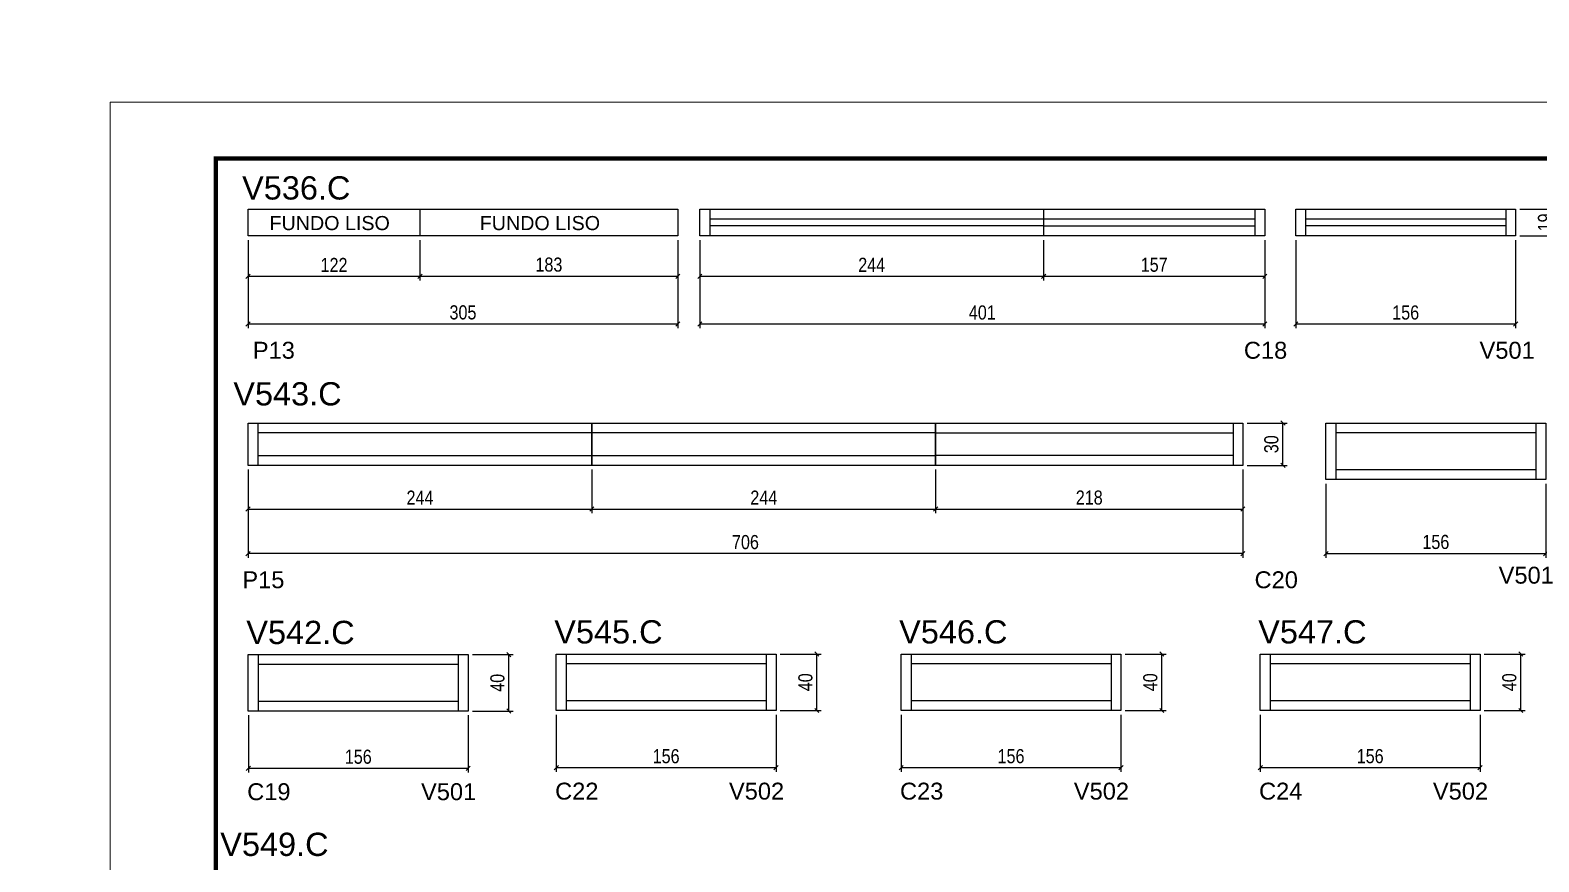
# Model space of a CAD drawing. Extents: x 2216 to 194001, y 226 to 38185.
# Drawn here: x 5343 to 6414, y 1886 to 2476 of the extents above; entities that cross this region are included whole.
import ezdxf

# ---------------------------------------------------------------- set-up
doc = ezdxf.new("R2010")
doc.units = 0
doc.linetypes.add('DASHED', pattern=[0.75, 0.5, -0.25])
doc.layers.add('00 - FELIPE', color=2, linetype='Continuous', plot=False)
for name, color, linetype in [('5', 5, 'Continuous'), ('COTA', 241, 'Continuous'), ('NOMENCLATURA', 7, 'Continuous'), ('Painéis', 200, 'Continuous'), ('SARR_2.2x7', 40, 'Continuous')]:
    doc.layers.add(name, color=color, linetype=linetype)
for name, color, linetype, lineweight in [('Folhas', 255, 'Continuous', 9), ('Romaneio', 3, 'Continuous', 13), ('SARRAFO DE PRESSAO', 251, 'DASHED', 9)]:
    doc.layers.add(name, color=color, linetype=linetype, lineweight=lineweight)
doc.styles.add('ARIAL', font='arial.ttf')
doc.styles.add('COTA TECNICA', font='techl___.ttf', dxfattribs={"height": 10})
doc.styles.add('COTA TECNICA-50', font='techl___.ttf', dxfattribs={"height": 10})
doc.styles.get("Standard").update_dxf_attribs({"font": 'arial.ttf'})
doc.dimstyles.new('COTA PAINEL-50', dxfattribs={"dimtxt": 10, "dimasz": 3, "dimexe": 3, "dimexo": 3, "dimgap": 3, "dimtad": 1, "dimdec": 1, "dimzin": 12, "dimdsep": 46, "dimtxsty": 'COTA TECNICA-50', "dimblk1": 'OBLIQUE', "dimblk2": 'OBLIQUE', "dimsah": 1, "dimcen": 0.9, "dimclrd": 4, "dimclre": 4, "dimclrt": 240, "dimadec": 1, "dimazin": 3, "dimtfac": 1, "dimtdec": 1, "dimtmove": 0, "dimatfit": 3, "dimfxl": 1, "dimtolj": 1, "dimtzin": 12, "dimarcsym": 0})
doc.dimstyles.new('PAINEL', dxfattribs={"dimtxt": 10, "dimasz": 3, "dimexe": 3, "dimexo": 3, "dimgap": 3, "dimtad": 1, "dimdec": 1, "dimzin": 12, "dimdsep": 46, "dimtxsty": 'COTA TECNICA', "dimblk1": 'OBLIQUE', "dimblk2": 'OBLIQUE', "dimsah": 1, "dimcen": 0.9, "dimclrd": 4, "dimclre": 4, "dimclrt": 240, "dimadec": 1, "dimazin": 3, "dimtfac": 1, "dimtdec": 1, "dimtmove": 0, "dimatfit": 3, "dimfxl": 1, "dimtolj": 1, "dimtzin": 12, "dimarcsym": 0})

# ---------------------------------------------------------------- blocks, each defined once
blk = doc.blocks.new('9999999999')
at = {"layer": 'Folhas'}
blk.add_lwpolyline([(98139, 34190.2), (99624, 34190.2), (99624, 35240.2), (98139, 35240.2)], close=True, dxfattribs=at)
at = {"layer": 'Folhas', "color": 30, "const_width": 3}
blk.add_lwpolyline([(98214, 34230.2), (99584, 34230.2), (99584, 35200.2), (98214, 35200.2)], close=True, dxfattribs=at)
blk = doc.blocks.new('_Oblique')
at = {"color": 0, "linetype": 'ByBlock', "lineweight": -2}
blk.add_line((-0.5, -0.5), (0.5, 0.5), dxfattribs=at)
blk = doc.blocks.new('*D219')
at = {"layer": 'Defpoints', "color": 0, "linetype": 'ByBlock', "transparency": 16777216}
for p in [(5497.6, 2329.9), (5802.6, 2329.9), (5497.6, 2267.3)]:
    blk.add_point(p, dxfattribs=at)
at = {"layer": 'Romaneio', "color": 4, "linetype": 'ByBlock', "lineweight": -2, "transparency": 16777216}
for p, q in [((5497.6, 2326.9), (5497.6, 2264.3)), ((5802.6, 2326.9), (5802.6, 2264.3)), ((5802.6, 2267.3), (5497.6, 2267.3))]:
    blk.add_line(p, q, dxfattribs=at)
at = {"layer": 'Romaneio', "color": 4, "linetype": 'ByBlock', "lineweight": -2, "transparency": 16777216, "xscale": 3, "yscale": 3, "zscale": 3}
for p, rotation in [((5497.6, 2267.3), 180.0000000059949), ((5802.6, 2267.3), 5.994884588744753e-09)]:
    blk.add_blockref('_Oblique', p, dxfattribs=dict(at, rotation=rotation))
at = {"layer": 'Romaneio', "color": 240, "linetype": 'ByBlock', "transparency": 16777216, "insert": (5650.1, 2275.5), "char_height": 10, "attachment_point": 5, "rotation": 0, "style": 'COTA TECNICA-50'}
blk.add_mtext('\\A1;305', dxfattribs=at)
blk = doc.blocks.new('*D220')
at = {"layer": 'COTA', "color": 4, "linetype": 'ByBlock', "lineweight": -2, "transparency": 16777216}
for p, q in [((5497.6, 2326.9), (5497.6, 2298.2)), ((5619.6, 2326.9), (5619.6, 2298.2)), ((5497.6, 2301.2), (5619.6, 2301.2))]:
    blk.add_line(p, q, dxfattribs=at)
at = {"layer": 'Defpoints', "color": 0, "linetype": 'ByBlock', "transparency": 16777216}
for p in [(5497.6, 2329.9), (5619.6, 2329.9), (5619.6, 2301.2)]:
    blk.add_point(p, dxfattribs=at)
at = {"layer": 'COTA', "color": 4, "linetype": 'ByBlock', "lineweight": -2, "transparency": 16777216, "xscale": 3, "yscale": 3, "zscale": 3, "rotation": 180}
blk.add_blockref('_Oblique', (5497.6, 2301.2), dxfattribs=at)
at = {"layer": 'COTA', "color": 4, "linetype": 'ByBlock', "lineweight": -2, "transparency": 16777216, "xscale": 3, "yscale": 3, "zscale": 3}
blk.add_blockref('_Oblique', (5619.6, 2301.2), dxfattribs=at)
at = {"layer": 'COTA', "color": 240, "linetype": 'ByBlock', "transparency": 16777216, "insert": (5558.6, 2309.2), "char_height": 10, "attachment_point": 5, "style": 'COTA TECNICA-50'}
blk.add_mtext('\\A1;122', dxfattribs=at)
blk = doc.blocks.new('*D89')
at = {"layer": 'COTA', "color": 4, "linetype": 'ByBlock', "lineweight": -2, "transparency": 16777216}
for p, q in [((5619.6, 2326.9), (5619.6, 2298.2)), ((5802.6, 2326.9), (5802.6, 2298.2)), ((5619.6, 2301.2), (5802.6, 2301.2))]:
    blk.add_line(p, q, dxfattribs=at)
at = {"layer": 'Defpoints', "color": 0, "linetype": 'ByBlock', "transparency": 16777216}
for p in [(5619.6, 2329.9), (5802.6, 2329.9), (5802.6, 2301.2)]:
    blk.add_point(p, dxfattribs=at)
at = {"layer": 'COTA', "color": 4, "linetype": 'ByBlock', "lineweight": -2, "transparency": 16777216, "xscale": 3, "yscale": 3, "zscale": 3, "rotation": 180}
blk.add_blockref('_Oblique', (5619.6, 2301.2), dxfattribs=at)
at = {"layer": 'COTA', "color": 4, "linetype": 'ByBlock', "lineweight": -2, "transparency": 16777216, "xscale": 3, "yscale": 3, "zscale": 3}
blk.add_blockref('_Oblique', (5802.6, 2301.2), dxfattribs=at)
at = {"layer": 'COTA', "color": 240, "linetype": 'ByBlock', "transparency": 16777216, "insert": (5711.1, 2309.4), "char_height": 10, "attachment_point": 5, "style": 'COTA TECNICA-50'}
blk.add_mtext('\\A1;183', dxfattribs=at)
blk = doc.blocks.new('*D221')
at = {"layer": 'Defpoints', "color": 0, "linetype": 'ByBlock', "transparency": 16777216}
for p in [(5818.2, 2329.9), (6219.2, 2329.9), (5818.2, 2267.3)]:
    blk.add_point(p, dxfattribs=at)
at = {"layer": 'Romaneio', "color": 4, "linetype": 'ByBlock', "lineweight": -2, "transparency": 16777216}
for p, q in [((5818.2, 2326.9), (5818.2, 2264.3)), ((6219.2, 2326.9), (6219.2, 2264.3)), ((6219.2, 2267.3), (5818.2, 2267.3))]:
    blk.add_line(p, q, dxfattribs=at)
at = {"layer": 'Romaneio', "color": 4, "linetype": 'ByBlock', "lineweight": -2, "transparency": 16777216, "xscale": 3, "yscale": 3, "zscale": 3}
for p, rotation in [((5818.2, 2267.3), 180.0000000045597), ((6219.2, 2267.3), 4.559712607488109e-09)]:
    blk.add_blockref('_Oblique', p, dxfattribs=dict(at, rotation=rotation))
at = {"layer": 'Romaneio', "color": 240, "linetype": 'ByBlock', "transparency": 16777216, "insert": (6018.7, 2275.4), "char_height": 10, "attachment_point": 5, "rotation": 0, "style": 'COTA TECNICA-50'}
blk.add_mtext('\\A1;401', dxfattribs=at)
blk = doc.blocks.new('*D222')
at = {"layer": 'COTA', "color": 4, "linetype": 'ByBlock', "lineweight": -2, "transparency": 16777216}
for p, q in [((5818.2, 2326.9), (5818.2, 2298.2)), ((6062.2, 2326.9), (6062.2, 2298.2)), ((5818.2, 2301.2), (6062.2, 2301.2))]:
    blk.add_line(p, q, dxfattribs=at)
at = {"layer": 'Defpoints', "color": 0, "linetype": 'ByBlock', "transparency": 16777216}
for p in [(5818.2, 2329.9), (6062.2, 2329.9), (6062.2, 2301.2)]:
    blk.add_point(p, dxfattribs=at)
at = {"layer": 'COTA', "color": 4, "linetype": 'ByBlock', "lineweight": -2, "transparency": 16777216, "xscale": 3, "yscale": 3, "zscale": 3, "rotation": 180}
blk.add_blockref('_Oblique', (5818.2, 2301.2), dxfattribs=at)
at = {"layer": 'COTA', "color": 4, "linetype": 'ByBlock', "lineweight": -2, "transparency": 16777216, "xscale": 3, "yscale": 3, "zscale": 3}
blk.add_blockref('_Oblique', (6062.2, 2301.2), dxfattribs=at)
at = {"layer": 'COTA', "color": 240, "linetype": 'ByBlock', "transparency": 16777216, "insert": (5940.2, 2309.3), "char_height": 10, "attachment_point": 5, "style": 'COTA TECNICA-50'}
blk.add_mtext('\\A1;244', dxfattribs=at)
blk = doc.blocks.new('*D90')
at = {"layer": 'COTA', "color": 4, "linetype": 'ByBlock', "lineweight": -2, "transparency": 16777216}
for p, q in [((6062.2, 2326.9), (6062.2, 2298.2)), ((6219.2, 2326.9), (6219.2, 2298.2)), ((6062.2, 2301.2), (6219.2, 2301.2))]:
    blk.add_line(p, q, dxfattribs=at)
at = {"layer": 'Defpoints', "color": 0, "linetype": 'ByBlock', "transparency": 16777216}
for p in [(6062.2, 2329.9), (6219.2, 2329.9), (6219.2, 2301.2)]:
    blk.add_point(p, dxfattribs=at)
at = {"layer": 'COTA', "color": 4, "linetype": 'ByBlock', "lineweight": -2, "transparency": 16777216, "xscale": 3, "yscale": 3, "zscale": 3, "rotation": 180}
blk.add_blockref('_Oblique', (6062.2, 2301.2), dxfattribs=at)
at = {"layer": 'COTA', "color": 4, "linetype": 'ByBlock', "lineweight": -2, "transparency": 16777216, "xscale": 3, "yscale": 3, "zscale": 3}
blk.add_blockref('_Oblique', (6219.2, 2301.2), dxfattribs=at)
at = {"layer": 'COTA', "color": 240, "linetype": 'ByBlock', "transparency": 16777216, "insert": (6140.7, 2309.3), "char_height": 10, "attachment_point": 5, "style": 'COTA TECNICA-50'}
blk.add_mtext('\\A1;157', dxfattribs=at)
blk = doc.blocks.new('*D91')
at = {"layer": 'COTA', "color": 4, "linetype": 'ByBlock', "lineweight": -2, "transparency": 16777216}
for p, q in [((6400.2, 2348.9), (6429.2, 2348.9)), ((6426.2, 2329.9), (6426.2, 2348.9)), ((6400.2, 2329.9), (6429.2, 2329.9))]:
    blk.add_line(p, q, dxfattribs=at)
at = {"layer": 'Defpoints', "color": 0, "linetype": 'ByBlock', "transparency": 16777216}
for p in [(6397.2, 2348.9), (6426.2, 2348.9), (6397.2, 2329.9)]:
    blk.add_point(p, dxfattribs=at)
at = {"layer": 'COTA', "color": 4, "linetype": 'ByBlock', "lineweight": -2, "transparency": 16777216, "xscale": 3, "yscale": 3, "zscale": 3}
for p, rotation in [((6426.2, 2348.9), 90), ((6426.2, 2329.9), 270)]:
    blk.add_blockref('_Oblique', p, dxfattribs=dict(at, rotation=rotation))
at = {"layer": 'COTA', "color": 240, "linetype": 'ByBlock', "transparency": 16777216, "insert": (6418.1, 2339.4), "char_height": 10, "attachment_point": 5, "rotation": 90, "style": 'COTA TECNICA-50'}
blk.add_mtext('\\A1;19', dxfattribs=at)
blk = doc.blocks.new('*D223')
at = {"layer": 'Defpoints', "color": 0, "linetype": 'ByBlock', "transparency": 16777216}
for p in [(6241.2, 2329.9), (6397.2, 2329.9), (6241.2, 2267.3)]:
    blk.add_point(p, dxfattribs=at)
at = {"layer": 'Romaneio', "color": 4, "linetype": 'ByBlock', "lineweight": -2, "transparency": 16777216}
for p, q in [((6241.2, 2326.9), (6241.2, 2264.3)), ((6397.2, 2326.9), (6397.2, 2264.3)), ((6397.2, 2267.3), (6241.2, 2267.3))]:
    blk.add_line(p, q, dxfattribs=at)
at = {"layer": 'Romaneio', "color": 4, "linetype": 'ByBlock', "lineweight": -2, "transparency": 16777216, "xscale": 3, "yscale": 3, "zscale": 3}
for p, rotation in [((6241.2, 2267.3), 180.0000000117208), ((6397.2, 2267.3), 1.172078434308332e-08)]:
    blk.add_blockref('_Oblique', p, dxfattribs=dict(at, rotation=rotation))
at = {"layer": 'Romaneio', "color": 240, "linetype": 'ByBlock', "transparency": 16777216, "insert": (6319.2, 2275.4), "char_height": 10, "attachment_point": 5, "rotation": 0, "style": 'COTA TECNICA-50'}
blk.add_mtext('\\A1;156', dxfattribs=at)
blk = doc.blocks.new('*D92')
at = {"layer": 'Defpoints', "color": 0, "linetype": 'ByBlock', "transparency": 16777216}
for p in [(5497.8, 1992.7), (5653.8, 1992.7), (5653.8, 1952.1)]:
    blk.add_point(p, dxfattribs=at)
at = {"layer": 'Romaneio', "color": 4, "linetype": 'ByBlock', "lineweight": -2, "transparency": 16777216}
for p, q in [((5497.8, 1989.7), (5497.8, 1949.1)), ((5653.8, 1989.7), (5653.8, 1949.1)), ((5497.8, 1952.1), (5653.8, 1952.1))]:
    blk.add_line(p, q, dxfattribs=at)
at = {"layer": 'Romaneio', "color": 4, "linetype": 'ByBlock', "lineweight": -2, "transparency": 16777216, "xscale": 3, "yscale": 3, "zscale": 3, "rotation": 180}
blk.add_blockref('_Oblique', (5497.8, 1952.1), dxfattribs=at)
at = {"layer": 'Romaneio', "color": 4, "linetype": 'ByBlock', "lineweight": -2, "transparency": 16777216, "xscale": 3, "yscale": 3, "zscale": 3}
blk.add_blockref('_Oblique', (5653.8, 1952.1), dxfattribs=at)
at = {"layer": 'Romaneio', "color": 240, "linetype": 'ByBlock', "transparency": 16777216, "insert": (5575.8, 1960.2), "char_height": 10, "attachment_point": 5, "style": 'COTA TECNICA-50'}
blk.add_mtext('\\A1;156', dxfattribs=at)
blk = doc.blocks.new('*D93')
at = {"layer": 'COTA', "color": 4, "linetype": 'ByBlock', "lineweight": -2, "transparency": 16777216}
for p, q in [((5656.8, 2032.7), (5685.7, 2032.7)), ((5682.7, 1992.7), (5682.7, 2032.7)), ((5656.8, 1992.7), (5685.7, 1992.7))]:
    blk.add_line(p, q, dxfattribs=at)
at = {"layer": 'Defpoints', "color": 0, "linetype": 'ByBlock', "transparency": 16777216}
for p in [(5653.8, 2032.7), (5682.7, 2032.7), (5653.8, 1992.7)]:
    blk.add_point(p, dxfattribs=at)
at = {"layer": 'COTA', "color": 4, "linetype": 'ByBlock', "lineweight": -2, "transparency": 16777216, "xscale": 3, "yscale": 3, "zscale": 3}
for p, rotation in [((5682.7, 2032.7), 90), ((5682.7, 1992.7), 270)]:
    blk.add_blockref('_Oblique', p, dxfattribs=dict(at, rotation=rotation))
at = {"layer": 'COTA', "color": 240, "linetype": 'ByBlock', "transparency": 16777216, "insert": (5674.6, 2012.7), "char_height": 10, "attachment_point": 5, "rotation": 90, "style": 'COTA TECNICA-50'}
blk.add_mtext('\\A1;40', dxfattribs=at)
blk = doc.blocks.new('*D203')
at = {"layer": 'COTA', "color": 4, "linetype": 'ByBlock', "lineweight": -2, "transparency": 16777216}
for p, q in [((5985.6, 2164), (5985.6, 2133)), ((6203.6, 2164), (6203.6, 2133)), ((5985.6, 2136), (6203.6, 2136))]:
    blk.add_line(p, q, dxfattribs=at)
at = {"layer": 'Defpoints', "color": 0, "linetype": 'ByBlock', "transparency": 16777216}
for p in [(5985.6, 2167), (6203.6, 2167), (6203.6, 2136)]:
    blk.add_point(p, dxfattribs=at)
at = {"layer": 'COTA', "color": 4, "linetype": 'ByBlock', "lineweight": -2, "transparency": 16777216, "xscale": 3, "yscale": 3, "zscale": 3, "rotation": 180}
blk.add_blockref('_Oblique', (5985.6, 2136), dxfattribs=at)
at = {"layer": 'COTA', "color": 4, "linetype": 'ByBlock', "lineweight": -2, "transparency": 16777216, "xscale": 3, "yscale": 3, "zscale": 3}
blk.add_blockref('_Oblique', (6203.6, 2136), dxfattribs=at)
at = {"layer": 'COTA', "color": 240, "linetype": 'ByBlock', "transparency": 16777216, "insert": (6094.6, 2144.1), "char_height": 10, "attachment_point": 5, "style": 'COTA TECNICA-50'}
blk.add_mtext('\\A1;218', dxfattribs=at)
blk = doc.blocks.new('*D204')
at = {"layer": 'Defpoints', "color": 0, "linetype": 'ByBlock', "transparency": 16777216}
for p in [(5497.6, 2167), (5741.6, 2167), (5741.6, 2136)]:
    blk.add_point(p, dxfattribs=at)
at = {"layer": 'Romaneio', "color": 4, "linetype": 'ByBlock', "lineweight": -2, "transparency": 16777216}
for p, q in [((5497.6, 2164), (5497.6, 2133)), ((5741.6, 2164), (5741.6, 2133)), ((5497.6, 2136), (5741.6, 2136))]:
    blk.add_line(p, q, dxfattribs=at)
at = {"layer": 'Romaneio', "color": 4, "linetype": 'ByBlock', "lineweight": -2, "transparency": 16777216, "xscale": 3, "yscale": 3, "zscale": 3, "rotation": 180}
blk.add_blockref('_Oblique', (5497.6, 2136), dxfattribs=at)
at = {"layer": 'Romaneio', "color": 4, "linetype": 'ByBlock', "lineweight": -2, "transparency": 16777216, "xscale": 3, "yscale": 3, "zscale": 3}
blk.add_blockref('_Oblique', (5741.6, 2136), dxfattribs=at)
at = {"layer": 'Romaneio', "color": 240, "linetype": 'ByBlock', "transparency": 16777216, "insert": (5619.6, 2144.1), "char_height": 10, "attachment_point": 5, "style": 'COTA TECNICA-50'}
blk.add_mtext('\\A1;244', dxfattribs=at)
blk = doc.blocks.new('*D68')
at = {"layer": 'Defpoints', "color": 0, "linetype": 'ByBlock', "transparency": 16777216}
for p in [(5741.6, 2167), (5985.6, 2167), (5985.6, 2136)]:
    blk.add_point(p, dxfattribs=at)
at = {"layer": 'Romaneio', "color": 4, "linetype": 'ByBlock', "lineweight": -2, "transparency": 16777216}
for p, q in [((5741.6, 2164), (5741.6, 2133)), ((5985.6, 2164), (5985.6, 2133)), ((5741.6, 2136), (5985.6, 2136))]:
    blk.add_line(p, q, dxfattribs=at)
at = {"layer": 'Romaneio', "color": 4, "linetype": 'ByBlock', "lineweight": -2, "transparency": 16777216, "xscale": 3, "yscale": 3, "zscale": 3, "rotation": 180}
blk.add_blockref('_Oblique', (5741.6, 2136), dxfattribs=at)
at = {"layer": 'Romaneio', "color": 4, "linetype": 'ByBlock', "lineweight": -2, "transparency": 16777216, "xscale": 3, "yscale": 3, "zscale": 3}
blk.add_blockref('_Oblique', (5985.6, 2136), dxfattribs=at)
at = {"layer": 'Romaneio', "color": 240, "linetype": 'ByBlock', "transparency": 16777216, "insert": (5863.6, 2144.1), "char_height": 10, "attachment_point": 5, "style": 'COTA TECNICA-50'}
blk.add_mtext('\\A1;244', dxfattribs=at)
blk = doc.blocks.new('*D69')
at = {"layer": 'COTA', "color": 4, "linetype": 'ByBlock', "lineweight": -2, "transparency": 16777216}
for p, q in [((5497.6, 2164), (5497.6, 2101.4)), ((6203.6, 2164), (6203.6, 2101.4)), ((6203.6, 2104.4), (5497.6, 2104.4))]:
    blk.add_line(p, q, dxfattribs=at)
at = {"layer": 'Defpoints', "color": 0, "linetype": 'ByBlock', "transparency": 16777216}
for p in [(5497.6, 2167), (6203.6, 2167), (5497.6, 2104.4)]:
    blk.add_point(p, dxfattribs=at)
at = {"layer": 'COTA', "color": 4, "linetype": 'ByBlock', "lineweight": -2, "transparency": 16777216, "xscale": 3, "yscale": 3, "zscale": 3, "rotation": 180}
blk.add_blockref('_Oblique', (5497.6, 2104.4), dxfattribs=at)
at = {"layer": 'COTA', "color": 4, "linetype": 'ByBlock', "lineweight": -2, "transparency": 16777216, "xscale": 3, "yscale": 3, "zscale": 3}
blk.add_blockref('_Oblique', (6203.6, 2104.4), dxfattribs=at)
at = {"layer": 'COTA', "color": 240, "linetype": 'ByBlock', "transparency": 16777216, "insert": (5850.6, 2112.5), "char_height": 10, "attachment_point": 5, "style": 'COTA TECNICA-50'}
blk.add_mtext('\\A1;706', dxfattribs=at)
blk = doc.blocks.new('*D70')
at = {"layer": 'Defpoints', "color": 0, "linetype": 'ByBlock', "transparency": 16777216}
for p in [(6262.6, 2157), (6418.6, 2157), (6418.6, 2104.4)]:
    blk.add_point(p, dxfattribs=at)
at = {"layer": 'Romaneio', "color": 4, "linetype": 'ByBlock', "lineweight": -2, "transparency": 16777216}
for p, q in [((6262.6, 2154), (6262.6, 2101.4)), ((6418.6, 2154), (6418.6, 2101.4)), ((6262.6, 2104.4), (6418.6, 2104.4))]:
    blk.add_line(p, q, dxfattribs=at)
at = {"layer": 'Romaneio', "color": 4, "linetype": 'ByBlock', "lineweight": -2, "transparency": 16777216, "xscale": 3, "yscale": 3, "zscale": 3, "rotation": 180}
blk.add_blockref('_Oblique', (6262.6, 2104.4), dxfattribs=at)
at = {"layer": 'Romaneio', "color": 4, "linetype": 'ByBlock', "lineweight": -2, "transparency": 16777216, "xscale": 3, "yscale": 3, "zscale": 3}
blk.add_blockref('_Oblique', (6418.6, 2104.4), dxfattribs=at)
at = {"layer": 'Romaneio', "color": 240, "linetype": 'ByBlock', "transparency": 16777216, "insert": (6340.6, 2112.6), "char_height": 10, "attachment_point": 5, "style": 'COTA TECNICA-50'}
blk.add_mtext('\\A1;156', dxfattribs=at)
blk = doc.blocks.new('*D205')
at = {"layer": 'COTA', "color": 4, "linetype": 'ByBlock', "lineweight": -2, "transparency": 16777216}
for p, q in [((6206.6, 2197), (6235.1, 2197)), ((6232.1, 2167), (6232.1, 2197)), ((6206.6, 2167), (6235.1, 2167))]:
    blk.add_line(p, q, dxfattribs=at)
at = {"layer": 'Defpoints', "color": 0, "linetype": 'ByBlock', "transparency": 16777216}
for p in [(6203.6, 2197), (6232.1, 2197), (6203.6, 2167)]:
    blk.add_point(p, dxfattribs=at)
at = {"layer": 'COTA', "color": 4, "linetype": 'ByBlock', "lineweight": -2, "transparency": 16777216, "xscale": 3, "yscale": 3, "zscale": 3}
for p, rotation in [((6232.1, 2197), 90), ((6232.1, 2167), 270)]:
    blk.add_blockref('_Oblique', p, dxfattribs=dict(at, rotation=rotation))
at = {"layer": 'COTA', "color": 240, "linetype": 'ByBlock', "transparency": 16777216, "insert": (6223.9, 2182), "char_height": 10, "attachment_point": 5, "rotation": 90, "style": 'COTA TECNICA-50'}
blk.add_mtext('\\A1;30', dxfattribs=at)
blk = doc.blocks.new('*D72')
at = {"layer": 'Defpoints', "color": 0, "linetype": 'ByBlock', "transparency": 16777216}
for p in [(5716.3, 1993.1), (5872.3, 1993.1), (5872.3, 1952.5)]:
    blk.add_point(p, dxfattribs=at)
at = {"layer": 'Romaneio', "color": 4, "linetype": 'ByBlock', "lineweight": -2, "transparency": 16777216}
for p, q in [((5716.3, 1990.1), (5716.3, 1949.5)), ((5872.3, 1990.1), (5872.3, 1949.5)), ((5716.3, 1952.5), (5872.3, 1952.5))]:
    blk.add_line(p, q, dxfattribs=at)
at = {"layer": 'Romaneio', "color": 4, "linetype": 'ByBlock', "lineweight": -2, "transparency": 16777216, "xscale": 3, "yscale": 3, "zscale": 3, "rotation": 180}
blk.add_blockref('_Oblique', (5716.3, 1952.5), dxfattribs=at)
at = {"layer": 'Romaneio', "color": 4, "linetype": 'ByBlock', "lineweight": -2, "transparency": 16777216, "xscale": 3, "yscale": 3, "zscale": 3}
blk.add_blockref('_Oblique', (5872.3, 1952.5), dxfattribs=at)
at = {"layer": 'Romaneio', "color": 240, "linetype": 'ByBlock', "transparency": 16777216, "insert": (5794.3, 1960.6), "char_height": 10, "attachment_point": 5, "style": 'COTA TECNICA-50'}
blk.add_mtext('\\A1;156', dxfattribs=at)
blk = doc.blocks.new('*D73')
at = {"layer": 'COTA', "color": 4, "linetype": 'ByBlock', "lineweight": -2, "transparency": 16777216}
for p, q in [((5875.3, 2033.1), (5904.3, 2033.1)), ((5901.3, 1993.1), (5901.3, 2033.1)), ((5875.3, 1993.1), (5904.3, 1993.1))]:
    blk.add_line(p, q, dxfattribs=at)
at = {"layer": 'Defpoints', "color": 0, "linetype": 'ByBlock', "transparency": 16777216}
for p in [(5872.3, 2033.1), (5901.3, 2033.1), (5872.3, 1993.1)]:
    blk.add_point(p, dxfattribs=at)
at = {"layer": 'COTA', "color": 4, "linetype": 'ByBlock', "lineweight": -2, "transparency": 16777216, "xscale": 3, "yscale": 3, "zscale": 3}
for p, rotation in [((5901.3, 2033.1), 90), ((5901.3, 1993.1), 270)]:
    blk.add_blockref('_Oblique', p, dxfattribs=dict(at, rotation=rotation))
at = {"layer": 'COTA', "color": 240, "linetype": 'ByBlock', "transparency": 16777216, "insert": (5893.2, 2013.1), "char_height": 10, "attachment_point": 5, "rotation": 90, "style": 'COTA TECNICA-50'}
blk.add_mtext('\\A1;40', dxfattribs=at)
blk = doc.blocks.new('*D74')
at = {"layer": 'Defpoints', "color": 0, "linetype": 'ByBlock', "transparency": 16777216}
for p in [(5961.1, 1993.1), (6117.1, 1993.1), (6117.1, 1952.5)]:
    blk.add_point(p, dxfattribs=at)
at = {"layer": 'Romaneio', "color": 4, "linetype": 'ByBlock', "lineweight": -2, "transparency": 16777216}
for p, q in [((5961.1, 1990.1), (5961.1, 1949.5)), ((6117.1, 1990.1), (6117.1, 1949.5)), ((5961.1, 1952.5), (6117.1, 1952.5))]:
    blk.add_line(p, q, dxfattribs=at)
at = {"layer": 'Romaneio', "color": 4, "linetype": 'ByBlock', "lineweight": -2, "transparency": 16777216, "xscale": 3, "yscale": 3, "zscale": 3, "rotation": 180}
blk.add_blockref('_Oblique', (5961.1, 1952.5), dxfattribs=at)
at = {"layer": 'Romaneio', "color": 4, "linetype": 'ByBlock', "lineweight": -2, "transparency": 16777216, "xscale": 3, "yscale": 3, "zscale": 3}
blk.add_blockref('_Oblique', (6117.1, 1952.5), dxfattribs=at)
at = {"layer": 'Romaneio', "color": 240, "linetype": 'ByBlock', "transparency": 16777216, "insert": (6039.1, 1960.6), "char_height": 10, "attachment_point": 5, "style": 'COTA TECNICA-50'}
blk.add_mtext('\\A1;156', dxfattribs=at)
blk = doc.blocks.new('*D75')
at = {"layer": 'COTA', "color": 4, "linetype": 'ByBlock', "lineweight": -2, "transparency": 16777216}
for p, q in [((6120.1, 2033.1), (6149.1, 2033.1)), ((6146.1, 1993.1), (6146.1, 2033.1)), ((6120.1, 1993.1), (6149.1, 1993.1))]:
    blk.add_line(p, q, dxfattribs=at)
at = {"layer": 'Defpoints', "color": 0, "linetype": 'ByBlock', "transparency": 16777216}
for p in [(6117.1, 2033.1), (6146.1, 2033.1), (6117.1, 1993.1)]:
    blk.add_point(p, dxfattribs=at)
at = {"layer": 'COTA', "color": 4, "linetype": 'ByBlock', "lineweight": -2, "transparency": 16777216, "xscale": 3, "yscale": 3, "zscale": 3}
for p, rotation in [((6146.1, 2033.1), 90), ((6146.1, 1993.1), 270)]:
    blk.add_blockref('_Oblique', p, dxfattribs=dict(at, rotation=rotation))
at = {"layer": 'COTA', "color": 240, "linetype": 'ByBlock', "transparency": 16777216, "insert": (6138, 2013.1), "char_height": 10, "attachment_point": 5, "rotation": 90, "style": 'COTA TECNICA-50'}
blk.add_mtext('\\A1;40', dxfattribs=at)
blk = doc.blocks.new('*D76')
at = {"layer": 'Defpoints', "color": 0, "linetype": 'ByBlock', "transparency": 16777216}
for p in [(6216, 1993.1), (6372, 1993.1), (6372, 1952.5)]:
    blk.add_point(p, dxfattribs=at)
at = {"layer": 'Romaneio', "color": 4, "linetype": 'ByBlock', "lineweight": -2, "transparency": 16777216}
for p, q in [((6216, 1990.1), (6216, 1949.5)), ((6372, 1990.1), (6372, 1949.5)), ((6216, 1952.5), (6372, 1952.5))]:
    blk.add_line(p, q, dxfattribs=at)
at = {"layer": 'Romaneio', "color": 4, "linetype": 'ByBlock', "lineweight": -2, "transparency": 16777216, "xscale": 3, "yscale": 3, "zscale": 3, "rotation": 180}
blk.add_blockref('_Oblique', (6216, 1952.5), dxfattribs=at)
at = {"layer": 'Romaneio', "color": 4, "linetype": 'ByBlock', "lineweight": -2, "transparency": 16777216, "xscale": 3, "yscale": 3, "zscale": 3}
blk.add_blockref('_Oblique', (6372, 1952.5), dxfattribs=at)
at = {"layer": 'Romaneio', "color": 240, "linetype": 'ByBlock', "transparency": 16777216, "insert": (6294, 1960.6), "char_height": 10, "attachment_point": 5, "style": 'COTA TECNICA-50'}
blk.add_mtext('\\A1;156', dxfattribs=at)
blk = doc.blocks.new('*D77')
at = {"layer": 'COTA', "color": 4, "linetype": 'ByBlock', "lineweight": -2, "transparency": 16777216}
for p, q in [((6375, 2033.1), (6403.9, 2033.1)), ((6400.9, 1993.1), (6400.9, 2033.1)), ((6375, 1993.1), (6403.9, 1993.1))]:
    blk.add_line(p, q, dxfattribs=at)
at = {"layer": 'Defpoints', "color": 0, "linetype": 'ByBlock', "transparency": 16777216}
for p in [(6372, 2033.1), (6400.9, 2033.1), (6372, 1993.1)]:
    blk.add_point(p, dxfattribs=at)
at = {"layer": 'COTA', "color": 4, "linetype": 'ByBlock', "lineweight": -2, "transparency": 16777216, "xscale": 3, "yscale": 3, "zscale": 3}
for p, rotation in [((6400.9, 2033.1), 90), ((6400.9, 1993.1), 270)]:
    blk.add_blockref('_Oblique', p, dxfattribs=dict(at, rotation=rotation))
at = {"layer": 'COTA', "color": 240, "linetype": 'ByBlock', "transparency": 16777216, "insert": (6392.8, 2013.1), "char_height": 10, "attachment_point": 5, "rotation": 90, "style": 'COTA TECNICA-50'}
blk.add_mtext('\\A1;40', dxfattribs=at)
blk = doc.blocks.new('*D240')
at = {"layer": '00 - FELIPE', "color": 4, "lineweight": -2, "transparency": 16777216}
for p, q in [((4670.3, 1925.6), (4670.3, 1893.9)), ((4715.3, 1925.6), (4715.3, 1893.9)), ((4670.3, 1896.9), (4715.3, 1896.9))]:
    blk.add_line(p, q, dxfattribs=at)
at = {"layer": 'Defpoints', "color": 0, "linetype": 'ByBlock', "transparency": 16777216}
for p in [(193755.2, 38185), (193999.2, 38185), (193999.2, 38154)]:
    blk.add_point(p, dxfattribs=at)
at = {"layer": 'Defpoints', "color": 0, "transparency": 16777216}
for p in [(4670.3, 1928.6), (4715.3, 1928.6), (4715.3, 1896.9)]:
    blk.add_point(p, dxfattribs=at)
at = {"layer": 'Romaneio', "color": 4, "linetype": 'ByBlock', "lineweight": -2, "transparency": 16777216}
for p, q in [((193755.2, 38182), (193755.2, 38151)), ((193999.2, 38182), (193999.2, 38151)), ((193755.2, 38154), (193999.2, 38154))]:
    blk.add_line(p, q, dxfattribs=at)
at = {"layer": '00 - FELIPE', "color": 4, "lineweight": -2, "transparency": 16777216, "xscale": 3, "yscale": 3, "zscale": 3, "rotation": 180}
blk.add_blockref('_Oblique', (4670.3, 1896.9), dxfattribs=at)
at = {"layer": '00 - FELIPE', "color": 4, "lineweight": -2, "transparency": 16777216, "xscale": 3, "yscale": 3, "zscale": 3}
blk.add_blockref('_Oblique', (4715.3, 1896.9), dxfattribs=at)
at = {"layer": 'Romaneio', "color": 4, "linetype": 'ByBlock', "lineweight": -2, "transparency": 16777216, "xscale": 3, "yscale": 3, "zscale": 3, "rotation": 180}
blk.add_blockref('_Oblique', (193755.2, 38154), dxfattribs=at)
at = {"layer": 'Romaneio', "color": 4, "linetype": 'ByBlock', "lineweight": -2, "transparency": 16777216, "xscale": 3, "yscale": 3, "zscale": 3}
blk.add_blockref('_Oblique', (193999.2, 38154), dxfattribs=at)
at = {"layer": '00 - FELIPE', "color": 240, "transparency": 16777216, "insert": (4692.8, 1905), "char_height": 10, "attachment_point": 5, "style": 'COTA TECNICA'}
blk.add_mtext('\\A1;45', dxfattribs=at)
at = {"layer": 'Romaneio', "color": 240, "linetype": 'ByBlock', "transparency": 16777216, "insert": (193877.2, 38162.1), "char_height": 10, "attachment_point": 5, "style": 'COTA TECNICA-50'}
blk.add_mtext('\\A1;244', dxfattribs=at)
blk = doc.blocks.new('*D241')
at = {"layer": '00 - FELIPE', "color": 4, "lineweight": -2, "transparency": 16777216}
for p, q in [((4715.3, 1925.6), (4715.3, 1893.9)), ((4959.4, 1925.6), (4959.4, 1893.9)), ((4715.3, 1896.9), (4959.4, 1896.9))]:
    blk.add_line(p, q, dxfattribs=at)
at = {"layer": 'Defpoints', "color": 0, "linetype": 'ByBlock', "transparency": 16777216}
for p in [(193755.2, 38185), (193999.2, 38185), (193755.2, 38125.7)]:
    blk.add_point(p, dxfattribs=at)
at = {"layer": 'Defpoints', "color": 0, "transparency": 16777216}
for p in [(4715.3, 1928.6), (4959.4, 1928.6), (4959.4, 1896.9)]:
    blk.add_point(p, dxfattribs=at)
at = {"layer": 'Painéis', "color": 4, "linetype": 'ByBlock', "lineweight": -2, "transparency": 16777216}
for p, q in [((193755.2, 38182), (193755.2, 38122.7)), ((193999.2, 38182), (193999.2, 38122.7)), ((193999.2, 38125.7), (193755.2, 38125.7))]:
    blk.add_line(p, q, dxfattribs=at)
at = {"layer": '00 - FELIPE', "color": 4, "lineweight": -2, "transparency": 16777216, "xscale": 3, "yscale": 3, "zscale": 3, "rotation": 180}
blk.add_blockref('_Oblique', (4715.3, 1896.9), dxfattribs=at)
at = {"layer": '00 - FELIPE', "color": 4, "lineweight": -2, "transparency": 16777216, "xscale": 3, "yscale": 3, "zscale": 3}
blk.add_blockref('_Oblique', (4959.4, 1896.9), dxfattribs=at)
at = {"layer": 'Painéis', "color": 4, "linetype": 'ByBlock', "lineweight": -2, "transparency": 16777216, "xscale": 3, "yscale": 3, "zscale": 3, "rotation": 180}
blk.add_blockref('_Oblique', (193755.2, 38125.7), dxfattribs=at)
at = {"layer": 'Painéis', "color": 4, "linetype": 'ByBlock', "lineweight": -2, "transparency": 16777216, "xscale": 3, "yscale": 3, "zscale": 3}
blk.add_blockref('_Oblique', (193999.2, 38125.7), dxfattribs=at)
at = {"layer": '00 - FELIPE', "color": 240, "transparency": 16777216, "insert": (4837.4, 1905), "char_height": 10, "attachment_point": 5, "style": 'COTA TECNICA'}
blk.add_mtext('\\A1;244', dxfattribs=at)
at = {"layer": 'Painéis', "color": 240, "linetype": 'ByBlock', "transparency": 16777216, "insert": (193877.2, 38133.8), "char_height": 10, "attachment_point": 5, "style": 'COTA TECNICA-50'}
blk.add_mtext('\\A1;2X', dxfattribs=at)

msp = doc.modelspace()

# ---------------------------------------------------------------- linework, layer by layer
at = {"layer": 'Painéis', "linetype": 'ByBlock'}
for p, q in [((5619.59, 2348.86), (5619.59, 2329.86)), ((6062.24, 2348.86), (6062.24, 2329.86))]:
    msp.add_line(p, q, dxfattribs=at)
at = {"layer": 'Painéis', "linetype": 'Continuous'}
for points in [[(5497.59, 2348.86), (5802.59, 2348.86), (5802.59, 2329.86), (5497.59, 2329.86)], [(5818.24, 2348.86), (6219.24, 2348.86), (6219.24, 2329.86), (5818.24, 2329.86)], [(6241.18, 2348.86), (6397.18, 2348.86), (6397.18, 2329.86), (6241.18, 2329.86)], [(5497.59, 2197.01), (5741.59, 2197.01), (5741.59, 2167.01), (5497.59, 2167.01)], [(5741.59, 2197.01), (5985.59, 2197.01), (5985.59, 2167.01), (5741.59, 2167.01)], [(6262.6, 2197.01), (6418.6, 2197.01), (6418.6, 2157.01), (6262.6, 2157.01)], [(5497.77, 2032.7), (5653.77, 2032.7), (5653.77, 1992.7), (5497.77, 1992.7)], [(5716.33, 2033.11), (5872.33, 2033.11), (5872.33, 1993.11), (5716.33, 1993.11)], [(5961.1, 2033.11), (6117.1, 2033.11), (6117.1, 1993.11), (5961.1, 1993.11)], [(6215.95, 2033.11), (6371.95, 2033.11), (6371.95, 1993.11), (6215.95, 1993.11)]]:
    msp.add_lwpolyline(points, close=True, dxfattribs=at)
at = {"layer": 'Painéis', "linetype": 'ByBlock'}
msp.add_lwpolyline([(5985.59, 2197.01), (6203.62, 2197.01), (6203.62, 2167.01), (5985.59, 2167.01)], close=True, dxfattribs=at)
at = {"layer": 'SARR_2.2x7', "linetype": 'Continuous'}
for p, q in [((5825.24, 2348.86), (5825.24, 2329.86)), ((6212.24, 2348.86), (6212.24, 2329.86)), ((6248.18, 2348.86), (6248.18, 2329.86)), ((6390.18, 2348.86), (6390.18, 2329.86)), ((5825.24, 2341.86), (6062.24, 2341.86)), ((6062.24, 2336.86), (5825.24, 2336.86)), ((6062.24, 2341.86), (6212.24, 2341.86)), ((6062.24, 2336.86), (6212.24, 2336.86)), ((6248.18, 2341.86), (6390.18, 2341.86)), ((6390.18, 2336.86), (6248.18, 2336.86)), ((5504.59, 2197.01), (5504.59, 2167.01)), ((6196.65, 2197.01), (6196.65, 2167.01)), ((6269.6, 2197.01), (6269.6, 2157.01)), ((6411.6, 2197.01), (6411.6, 2157.01)), ((5741.59, 2190.01), (5504.59, 2190.01)), ((5985.59, 2190.01), (5741.59, 2190.01)), ((5985.59, 2190.01), (6196.65, 2190.01)), ((6411.6, 2190.01), (6269.6, 2190.01)), ((5504.59, 2174.01), (5741.59, 2174.01)), ((5741.59, 2174.01), (5985.59, 2174.01)), ((6196.65, 2174.01), (5985.59, 2174.01)), ((6269.6, 2164.01), (6411.6, 2164.01)), ((5504.77, 2032.7), (5504.77, 1992.7)), ((5646.77, 2025.7), (5504.77, 2025.7)), ((5646.77, 2032.7), (5646.77, 1992.7)), ((5723.33, 2033.11), (5723.33, 1993.11)), ((5865.33, 2026.11), (5723.33, 2026.11)), ((5865.33, 2033.11), (5865.33, 1993.11)), ((5968.1, 2033.11), (5968.1, 1993.11)), ((6110.1, 2026.11), (5968.1, 2026.11)), ((6110.1, 2033.11), (6110.1, 1993.11)), ((6222.95, 2033.11), (6222.95, 1993.11)), ((6364.95, 2026.11), (6222.95, 2026.11)), ((6364.95, 2033.11), (6364.95, 1993.11)), ((5504.77, 1999.7), (5646.77, 1999.7)), ((5723.33, 2000.11), (5865.33, 2000.11)), ((5968.1, 2000.11), (6110.1, 2000.11)), ((6222.95, 2000.11), (6364.95, 2000.11))]:
    msp.add_line(p, q, dxfattribs=at)

# ---------------------------------------------------------------- block references
at = {"layer": 'SARRAFO DE PRESSAO', "color": 6, "linetype": 'ByBlock'}
msp.add_blockref('9999999999', (-92739.29, -32815.53), dxfattribs=at)

# ---------------------------------------------------------------- texts
at = {"color": 0, "linetype": 'Continuous', "ltscale": 5, "style": 'ARIAL'}
for p in [(5512.82, 2333.93), (5662.04, 2333.93)]:
    msp.add_text('FUNDO LISO', height=10, dxfattribs=at).set_placement(p)
at = {"layer": '5', "linetype": 'Continuous'}
for s, p in [('P13', (5500.98, 2242.67)), ('C18', (6204.38, 2242.67)), ('V501', (6371.64, 2242.67)), ('P15', (5493.55, 2079.83)), ('C20', (6211.95, 2079.83)), ('V501', (6385.19, 2083.08)), ('C19', (5496.96, 1929.44)), ('V501', (5620.35, 1929.44)), ('C22', (5715.52, 1929.85)), ('V502', (5838.91, 1929.85)), ('C23', (5960.3, 1929.85)), ('V502', (6083.69, 1929.85)), ('C24', (6215.14, 1929.85)), ('V502', (6338.53, 1929.85))]:
    msp.add_text(s, height=12, rotation=359.99996, dxfattribs=at).set_placement(p)
at = {"layer": 'NOMENCLATURA', "linetype": 'Continuous'}
for s, p in [('V536.C', (5493.35, 2355.63)), ('V543.C', (5487.12, 2209.53)), ('V542.C', (5496.35, 2040.21)), ('V545.C', (5714.91, 2040.62)), ('V546.C', (5959.69, 2040.62)), ('V547.C', (6214.53, 2040.62)), ('V549.C', (5477.85, 1889.84))]:
    msp.add_text(s, height=16.5, dxfattribs=at).set_placement(p)

# ---------------------------------------------------------------- dimensions: what is measured, and where the dimension line sits
at = {"layer": '00 - FELIPE'}
for base, p1, p2, picture, middle in [((4715.34, 1896.92), (4670.34, 1928.59), (4715.34, 1928.59), '*D240', (4692.84, 1905.03)), ((4959.37, 1896.92), (4715.34, 1928.59), (4959.37, 1928.59), '*D241', (4837.36, 1904.99))]:
    dim = msp.add_linear_dim(base=base, p1=p1, p2=p2, dimstyle='PAINEL', dxfattribs=at)
    dim.commit()
    dim.dimension.update_dxf_attribs({"geometry": picture, "text_midpoint": middle})
at = {"layer": 'COTA', "linetype": 'ByBlock'}
for base, p1, p2, picture, middle in [((6426.15, 2348.86), (6397.18, 2329.86), (6397.18, 2348.86), '*D91', (6418.07, 2339.36)), ((6232.14, 2197.01), (6203.62, 2167.01), (6203.62, 2197.01), '*D205', (6223.92, 2182.01)), ((5901.3, 2033.11), (5872.33, 1993.11), (5872.33, 2033.11), '*D73', (5893.2, 2013.11)), ((6146.07, 2033.11), (6117.1, 1993.11), (6117.1, 2033.11), '*D75', (6137.97, 2013.11)), ((6400.92, 2033.11), (6371.95, 1993.11), (6371.95, 2033.11), '*D77', (6392.82, 2013.11)), ((5682.74, 2032.7), (5653.77, 1992.7), (5653.77, 2032.7), '*D93', (5674.63, 2012.7))]:
    dim = msp.add_linear_dim(base=base, p1=p1, p2=p2, angle=90, dimstyle='COTA PAINEL-50', override={"dimarcsym": 1}, dxfattribs=at)
    dim.commit()
    dim.dimension.update_dxf_attribs({"geometry": picture, "text_midpoint": middle})
for base, p1, p2, picture, middle in [((5619.59, 2301.19), (5497.59, 2329.86), (5619.59, 2329.86), '*D220', (5558.59, 2309.25)), ((5802.59, 2301.19), (5619.59, 2329.86), (5802.59, 2329.86), '*D89', (5711.09, 2309.43)), ((6062.24, 2301.19), (5818.24, 2329.86), (6062.24, 2329.86), '*D222', (5940.24, 2309.26)), ((6219.24, 2301.19), (6062.24, 2329.86), (6219.24, 2329.86), '*D90', (6140.74, 2309.3)), ((5497.59, 2104.45), (6203.62, 2167.01), (5497.59, 2167.01), '*D69', (5850.6, 2112.55)), ((6203.62, 2136.02), (5985.59, 2167.01), (6203.62, 2167.01), '*D203', (6094.6, 2144.11))]:
    dim = msp.add_linear_dim(base=base, p1=p1, p2=p2, dimstyle='COTA PAINEL-50', override={"dimarcsym": 1}, dxfattribs=at)
    dim.commit()
    dim.dimension.update_dxf_attribs({"geometry": picture, "text_midpoint": middle})
at = {"layer": 'Romaneio', "linetype": 'ByBlock'}
for p1, p2, distance, picture, middle in [((5802.59, 2329.86), (5497.59, 2329.86), 62.56, '*D219', (5650.09, 2275.51)), ((6219.24, 2329.86), (5818.24, 2329.86), 62.56, '*D221', (6018.74, 2275.39)), ((6397.18, 2329.86), (6241.18, 2329.86), 62.56, '*D223', (6319.18, 2275.4)), ((5497.59, 2167.01), (5741.59, 2167.01), -30.99, '*D204', (5619.59, 2144.09)), ((5741.59, 2167.01), (5985.59, 2167.01), -30.99, '*D68', (5863.59, 2144.09)), ((6262.6, 2157.01), (6418.6, 2157.01), -52.56, '*D70', (6340.6, 2112.56)), ((5497.77, 1992.7), (5653.77, 1992.7), -40.6, '*D92', (5575.77, 1960.21)), ((5716.33, 1993.11), (5872.33, 1993.11), -40.6, '*D72', (5794.33, 1960.62)), ((5961.1, 1993.11), (6117.1, 1993.11), -40.6, '*D74', (6039.1, 1960.62)), ((6215.95, 1993.11), (6371.95, 1993.11), -40.6, '*D76', (6293.95, 1960.62))]:
    dim = msp.add_aligned_dim(p1=p1, p2=p2, distance=distance, dimstyle='COTA PAINEL-50', override={"dimarcsym": 1}, dxfattribs=at)
    dim.commit()
    dim.dimension.update_dxf_attribs({"geometry": picture, "text_midpoint": middle})

doc.saveas('drawing.dxf')
